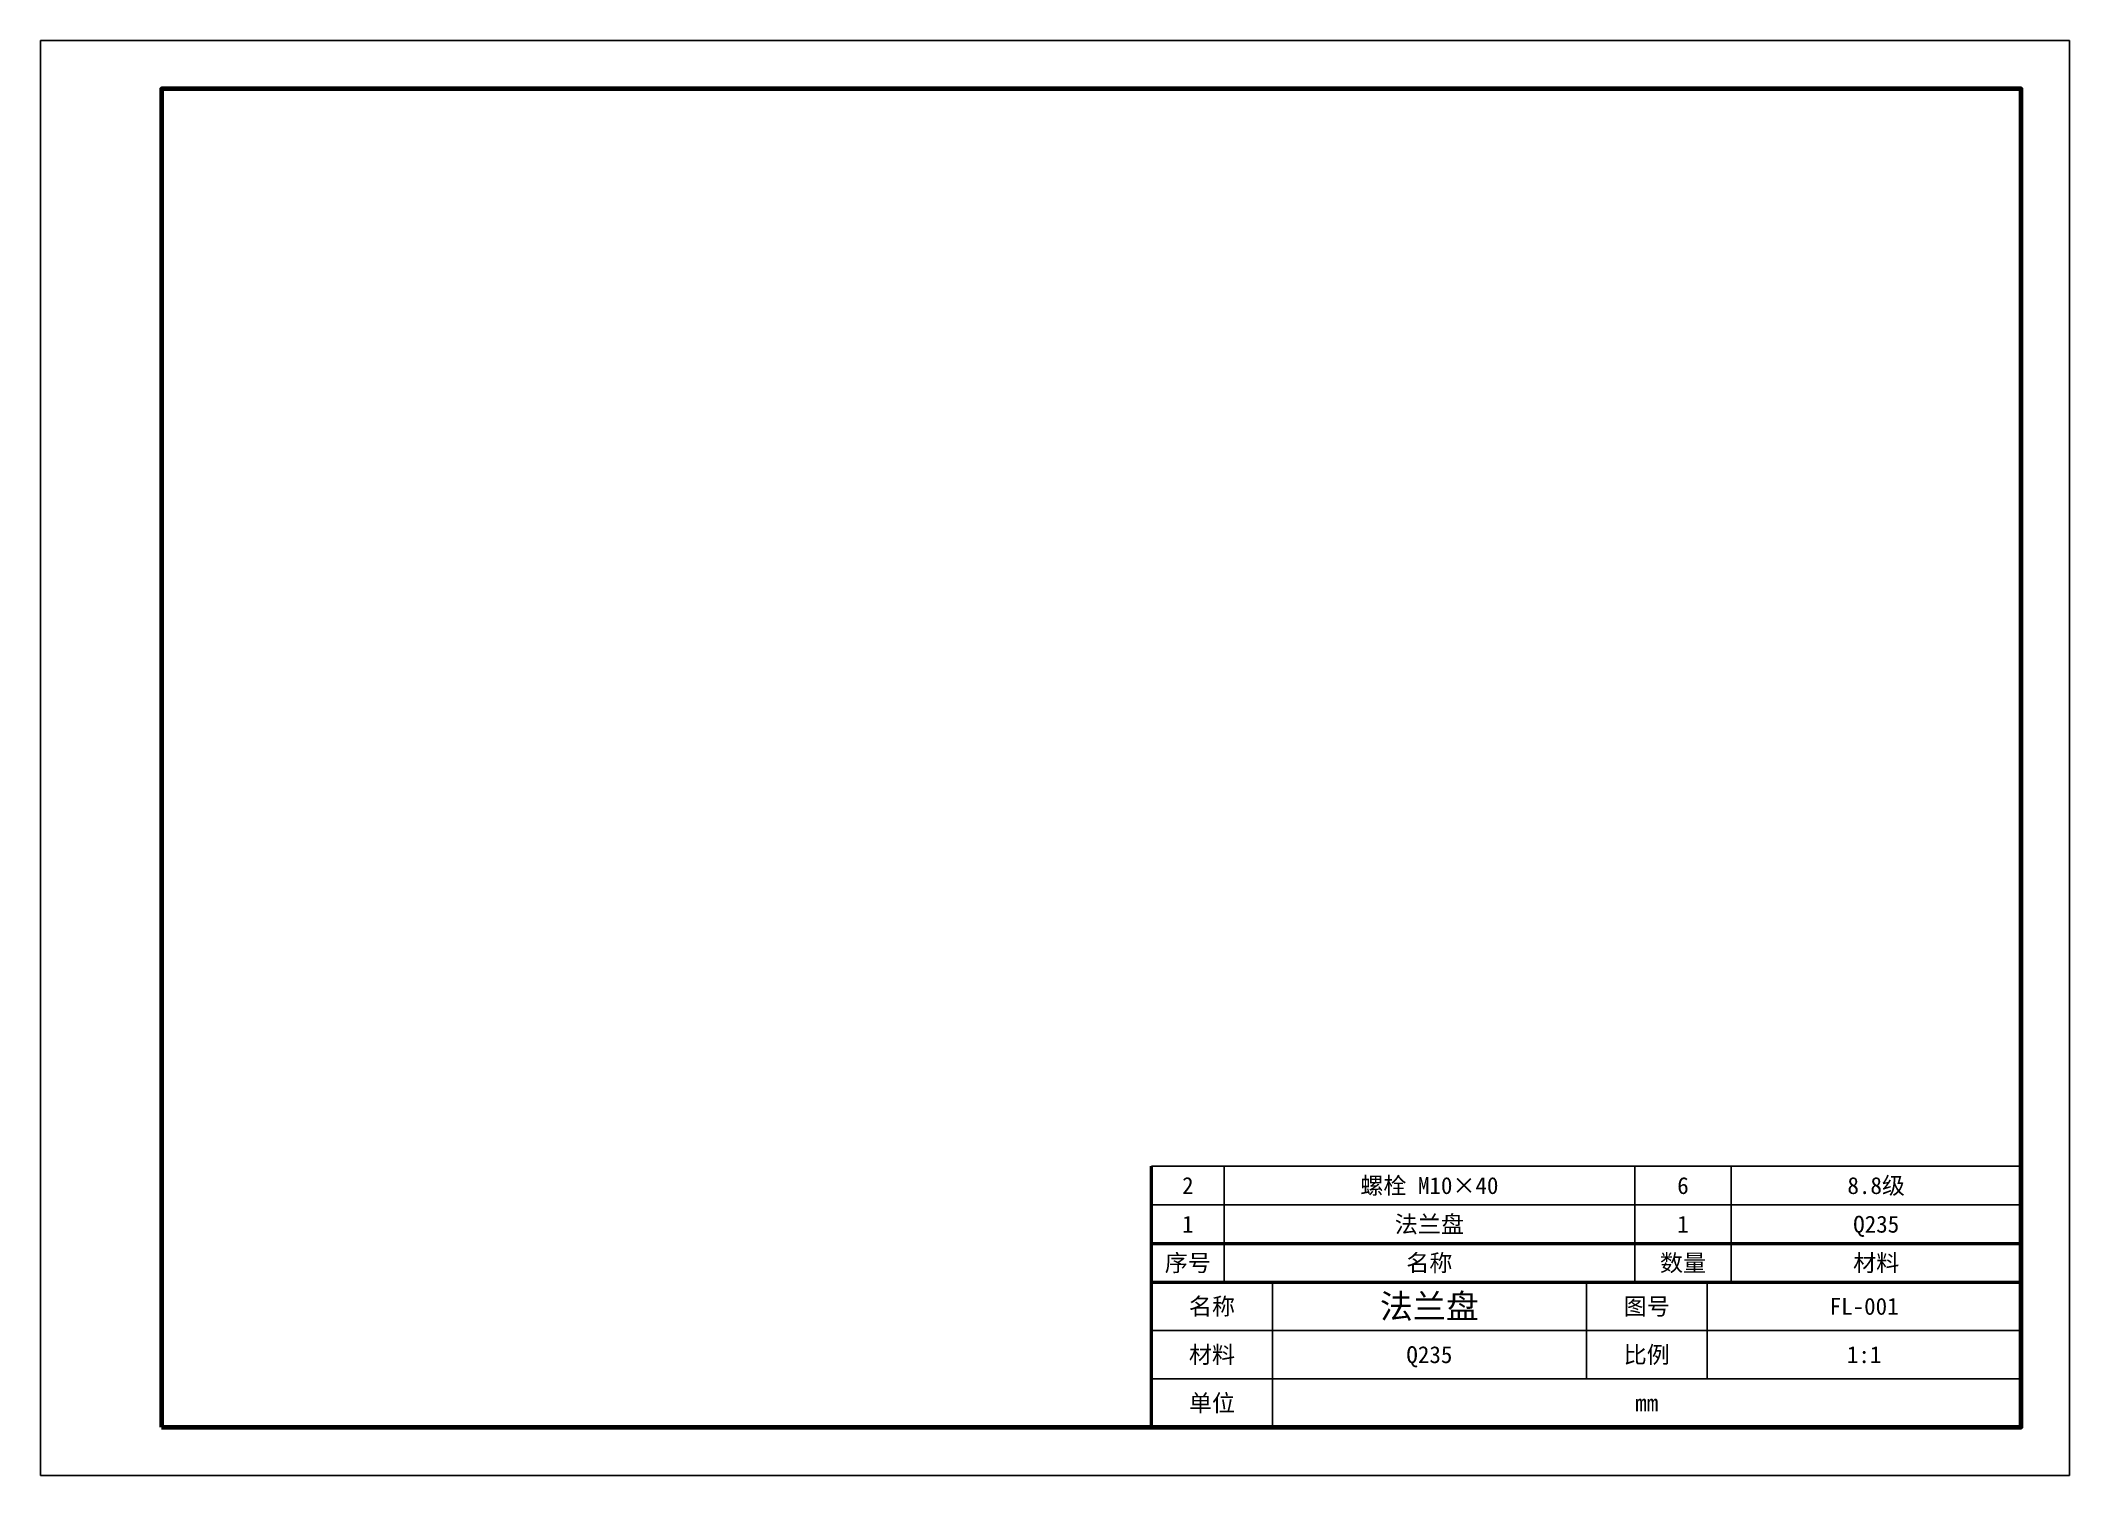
# Model space of a CAD drawing. Header units: millimetres. Extents: x 0 to 420, y 0 to 297.
import ezdxf
from ezdxf.enums import TextEntityAlignment as Align

# ---------------------------------------------------------------- set-up
doc = ezdxf.new("R2010")
doc.units = ezdxf.units.MM
for name, color, linetype, lineweight in [('FRAME_THICK', 7, 'Continuous', 70), ('FRAME_THIN', 7, 'Continuous', 25), ('TABLE', 7, 'Continuous', 25), ('TABLE_THICK', 7, 'Continuous', 50)]:
    doc.layers.add(name, color=color, linetype=linetype, lineweight=lineweight)
doc.layers.add('TEXT', color=7, linetype='Continuous')
doc.styles.add('HZ', font='simfang.ttf')

msp = doc.modelspace()

# ---------------------------------------------------------------- linework, layer by layer
at = {"layer": 'FRAME_THICK'}
msp.add_lwpolyline([(25, 10), (410, 10), (410, 287), (25, 287)], close=True, dxfattribs=at)
at = {"layer": 'FRAME_THIN'}
msp.add_lwpolyline([(0, 0), (420, 0), (420, 297), (0, 297)], close=True, dxfattribs=at)
at = {"layer": 'TABLE'}
for p, q in [((230, 64), (410, 64)), ((245, 40), (245, 64)), ((330, 40), (330, 64)), ((350, 40), (350, 64)), ((410, 40), (410, 64)), ((230, 56), (410, 56)), ((255, 10), (255, 40)), ((320, 20), (320, 40)), ((345, 20), (345, 40)), ((230, 30), (410, 30)), ((230, 20), (410, 20))]:
    msp.add_line(p, q, dxfattribs=at)
at = {"layer": 'TABLE_THICK'}
for p, q in [((230, 40), (230, 64)), ((230, 48), (410, 48)), ((230, 40), (410, 40)), ((230, 10), (230, 40))]:
    msp.add_line(p, q, dxfattribs=at)

# ---------------------------------------------------------------- texts
at = {"layer": 'TEXT', "style": 'HZ'}
for s, height, p in [('2', 3.5, (237.5, 60)), ('螺栓 M10×40', 3.5, (287.5, 60)), ('6', 3.5, (340, 60)), ('8.8级', 3.5, (380, 60)), ('1', 3.5, (237.5, 52)), ('法兰盘', 3.5, (287.5, 52)), ('1', 3.5, (340, 52)), ('Q235', 3.5, (380, 52)), ('序号', 3.5, (237.5, 44)), ('名称', 3.5, (287.5, 44)), ('数量', 3.5, (340, 44)), ('材料', 3.5, (380, 44)), ('法兰盘', 5, (287.5, 35)), ('名称', 3.5, (242.5, 35)), ('图号', 3.5, (332.5, 35)), ('FL-001', 3.5, (377.5, 35)), ('材料', 3.5, (242.5, 25)), ('Q235', 3.5, (287.5, 25)), ('比例', 3.5, (332.5, 25)), ('1:1', 3.5, (377.5, 25)), ('单位', 3.5, (242.5, 15)), ('mm', 3.5, (332.5, 15))]:
    msp.add_text(s, height=height, dxfattribs=at).set_placement(p, align=Align.MIDDLE_CENTER)

doc.saveas('drawing.dxf')
